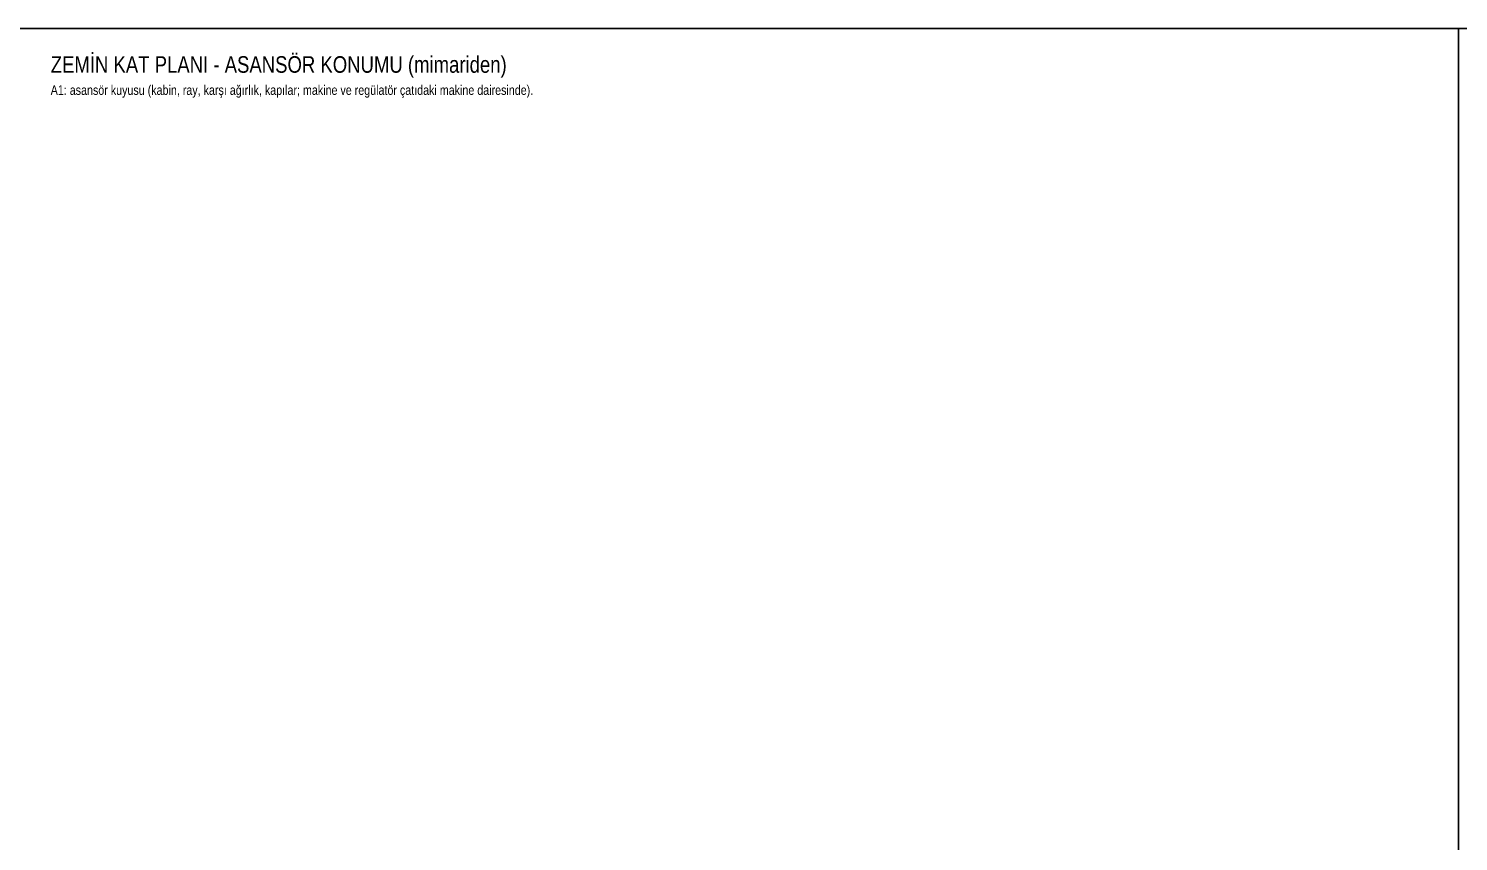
# Model space of a CAD drawing. Header units: centimetres. Extents: x 0 to 12993, y -30 to 2970.
# Drawn here: x 1160 to 3100, y 1866 to 2970 of the extents above; entities that cross this region are included whole.
import ezdxf

# ---------------------------------------------------------------- set-up
doc = ezdxf.new("R2010")
doc.units = ezdxf.units.CM
for name, color, linetype in [('SCOTT-BASLIK', 5, 'CONTINUOUS'), ('SCOTT-CERCEVE', 7, 'CONTINUOUS'), ('SCOTT-YAZI', 4, 'CONTINUOUS')]:
    doc.layers.add(name, color=color, linetype=linetype)
doc.styles.get("Standard").update_dxf_attribs({"font": 'arial.ttf', "width": 0.8})

msp = doc.modelspace()

# ---------------------------------------------------------------- linework, layer by layer
at = {"layer": 'SCOTT-CERCEVE'}
msp.add_line((3100.4, 0), (3100.4, 2970), dxfattribs=at)
for points in [[(0, 0), (12993.2, 0), (12993.2, 2970), (0, 2970)], [(100, 0), (12968.2, 0), (12968.2, 2970), (100, 2970)]]:
    msp.add_lwpolyline(points, close=True, dxfattribs=at)

# ---------------------------------------------------------------- texts
at = {"layer": 'SCOTT-BASLIK', "width": 0.8}
msp.add_text('ZEMİN KAT PLANI - ASANSÖR KONUMU (mimariden)', height=22.5, dxfattribs=at).set_placement((1190, 2910))
at = {"layer": 'SCOTT-YAZI', "width": 0.8}
msp.add_text('A1: asansör kuyusu (kabin, ray, karşı ağırlık, kapılar; makine ve regülatör çatıdaki makine dairesinde).', height=13, dxfattribs=at).set_placement((1190, 2880))

doc.saveas('drawing.dxf')
